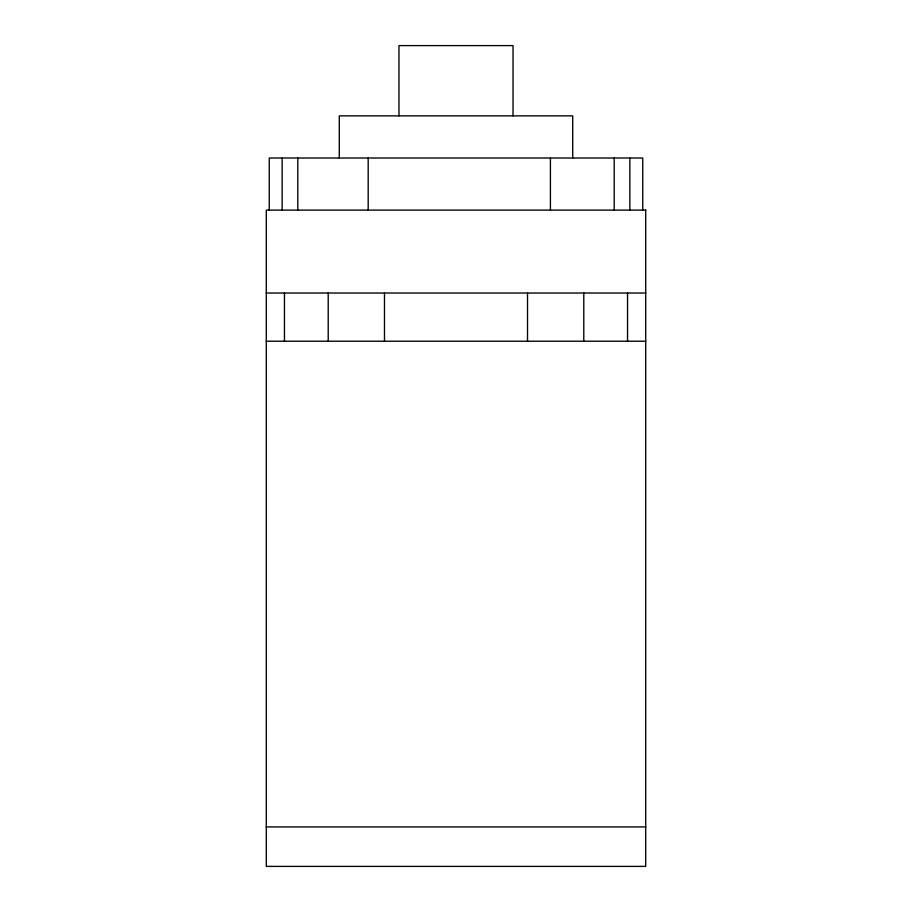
<?xml version="1.0" encoding="UTF-8"?>
<svg xmlns="http://www.w3.org/2000/svg" width="912" height="912" viewBox="0 0 912 912"><rect width="100%" height="100%" fill="white"/><g stroke="black" fill="none" stroke-linecap="round" stroke-linejoin="round"><path stroke-width="1.37" d="M266.293 293.026L645.707 293.026M266.293 341.225L645.707 341.225M266.293 826.933L645.707 826.933M642.743 210.091L642.743 158.015L269.257 158.015L269.257 210.091M629.839 158.015L629.839 210.091M627.547 293.026L627.547 341.225M614.209 158.015L614.209 210.091M583.783 293.026L583.783 341.225M572.713 158.015L572.713 115.87L339.287 115.87L339.287 158.015M550.426 158.015L550.426 210.091M527.512 293.026L527.512 341.225M513.034 115.87L513.034 45.6L398.966 45.6L398.966 115.87M384.488 293.026L384.488 341.225M368.186 158.015L368.186 210.091M328.217 293.026L328.217 341.225M297.791 158.015L297.791 210.091M284.453 293.026L284.453 341.225M282.161 158.015L282.161 210.091M645.707 210.091L266.293 210.091L266.293 866.4L645.707 866.4L645.707 210.091"/></g></svg>
